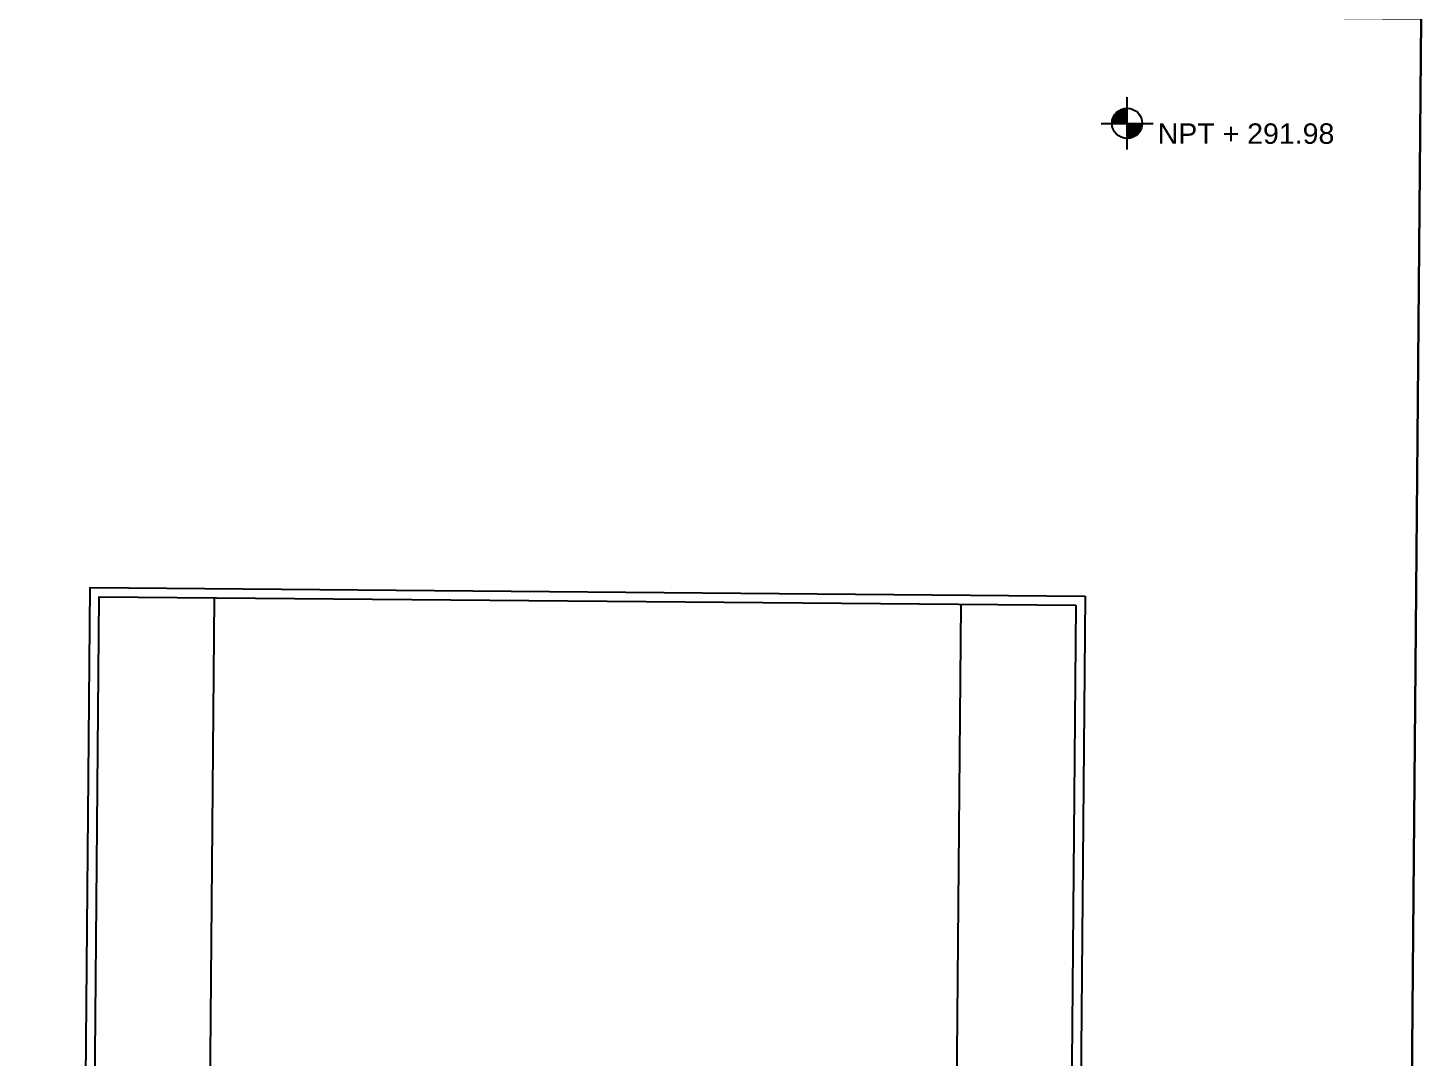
# Model space of a CAD drawing. Header units: millimetres. Extents: x 793 to 3159, y 750 to 2095.
# Drawn here: x 1242.22 to 1257.58, y 1018.31 to 1029.66 of the extents above; entities that cross this region are included whole.
import ezdxf

# ---------------------------------------------------------------- set-up
doc = ezdxf.new("R2010")
doc.units = ezdxf.units.MM
doc.linetypes.add('CONTINUA', pattern=[0])
for name, color, linetype in [('A-NIVEL', 4, 'Continuous'), ('A-PROY', 252, 'Continuous'), ('A-TEXTO', 2, 'Continuous')]:
    doc.layers.add(name, color=color, linetype=linetype)
doc.styles.add('kobalt', font='arial.ttf', dxfattribs={"height": 0.15})

# ---------------------------------------------------------------- blocks, each defined once
blk = doc.blocks.new('NIVEL')
for p, q in [((-0.148, 0), (0, 0.148)), ((-0.148, 0.01), (-0.01, 0.148)), ((-0.147, 0.02), (-0.02, 0.147)), ((-0.145, 0.032), (-0.032, 0.145)), ((-0.142, 0.045), (-0.045, 0.142)), ((-0.139, 0), (0, 0.139)), ((0, -0.255), (0, 0.255)), ((-0.255, 0), (0.255, 0)), ((-0.136, 0.06), (-0.06, 0.136)), ((-0.129, 0), (0, 0.129)), ((-0.125, 0.08), (-0.08, 0.125)), ((-0.12, 0), (0, 0.12)), ((-0.111, 0), (0, 0.111)), ((-0.101, 0), (0, 0.101)), ((-0.092, 0), (0, 0.092)), ((-0.082, 0), (0, 0.082)), ((-0.073, 0), (0, 0.073)), ((-0.063, 0), (0, 0.063)), ((-0.054, 0), (0, 0.054)), ((-0.044, 0), (0, 0.044)), ((-0.035, 0), (0, 0.035)), ((-0.025, 0), (0, 0.025)), ((-0.016, 0), (0, 0.016)), ((-0.006, 0), (0, 0.006)), ((0, -0.003), (0.003, 0)), ((0, -0.012), (0.012, 0)), ((0, -0.022), (0.022, 0)), ((0, -0.031), (0.031, 0)), ((0, -0.041), (0.041, 0)), ((0, -0.05), (0.05, 0)), ((0, -0.06), (0.06, 0)), ((0, -0.069), (0.069, 0)), ((0, -0.079), (0.079, 0)), ((0, -0.088), (0.088, 0)), ((0, -0.098), (0.098, 0)), ((0, -0.107), (0.107, 0)), ((0, -0.117), (0.117, 0)), ((0, -0.126), (0.126, 0)), ((0, -0.135), (0.135, 0)), ((0, -0.145), (0.145, 0)), ((0.006, -0.148), (0.148, -0.006)), ((0.016, -0.148), (0.148, -0.016)), ((0.027, -0.146), (0.146, -0.027)), ((0.04, -0.143), (0.143, -0.04)), ((0.054, -0.138), (0.138, -0.054)), ((0.072, -0.13), (0.13, -0.072))]:
    blk.add_line(p, q)
blk.add_circle((0, 0), 0.148)

msp = doc.modelspace()

# ---------------------------------------------------------------- linework, layer by layer
at = {"layer": 'A-PROY', "linetype": 'CONTINUA', "ltscale": 0.5, "elevation": 168.38412}
for points in [[(1235.99858, 993.37721), (1220.72295, 993.51095), (1221.0431, 1030.07954), (1257.5817, 1029.75965), (1257.26155, 993.19105), (1241.98592, 993.32479)], [(1241.98592, 993.32479), (1257.26155, 993.19105), (1257.5817, 1029.75965), (1239.3124, 1029.9196), (1238.99225, 993.351), (1240.0001, 993.34218)], [(1244.27531, 1023.3759), (1244.06896, 999.8068)], [(1252.50499, 1023.30385), (1252.29865, 999.73475)]]:
    msp.add_lwpolyline(points, dxfattribs=at)
for points in [[(1253.87581, 1023.39185), (1253.66772, 999.62276), (1242.69814, 999.7188), (1242.90623, 1023.48789)], [(1253.77494, 1023.29273), (1253.5686, 999.72363), (1242.79901, 999.81792), (1243.00535, 1023.38702)]]:
    msp.add_lwpolyline(points, close=True, dxfattribs=at)

# ---------------------------------------------------------------- block references
at = {"layer": 'A-NIVEL', "linetype": 'CONTINUA', "xscale": 1.125, "yscale": 1.125, "zscale": 1.125}
msp.add_blockref('NIVEL', (1254.34007, 1028.6067, -292.89587), dxfattribs=at)

# ---------------------------------------------------------------- texts
at = {"layer": 'A-TEXTO', "insert": (1254.67696, 1028.60622, -292.89587), "char_height": 0.225, "attachment_point": 1, "style": 'kobalt'}
msp.add_mtext_dynamic_manual_height_columns('NPT + 291.98', width=62.3352715, gutter_width=1.5, heights=[0], dxfattribs=at)

doc.saveas('drawing.dxf')
